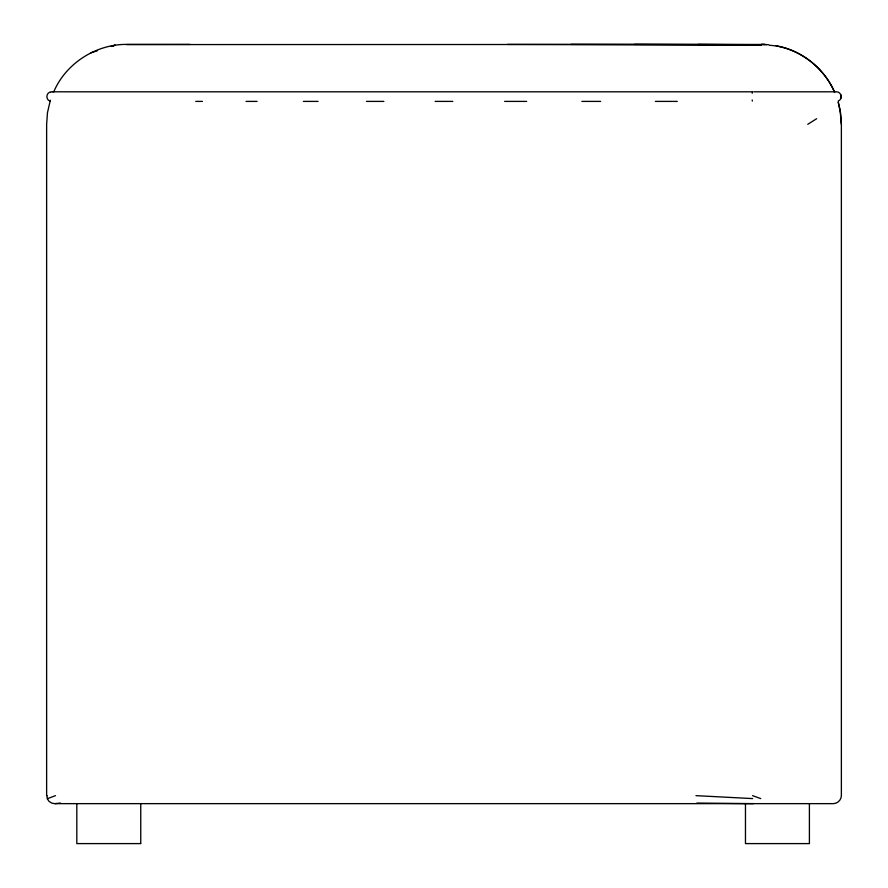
<?xml version="1.0" encoding="UTF-8"?>
<svg xmlns="http://www.w3.org/2000/svg" width="888" height="888" viewBox="0 0 888 888"><rect width="100%" height="100%" fill="white"/><g stroke="black" fill="none" stroke-linecap="round" stroke-linejoin="round"><path stroke-width="1.33" d="M46.631 795.648L46.631 124.32L47.475 112.698L50.35 100.222M753.801 91.808L836.407 91.808C841.48 91.664 843.056 99.323 838.172 101.066M752.192 93.218L752.569 91.808M840.869 98.368L840.869 94.838L841.202 96.603M53.702 91.952C65.701 63.492 95.749 44.222 126.551 44.4L190.032 44.4M49.817 92.141C45.921 93.606 45.921 99.6 49.817 101.066M807.758 124.32L816.638 118.715M47.675 798.59L55.511 795.648M90.82 52.825L97.203 50.827M50.283 92.141L52.214 91.808M55.067 803.64L60.484 803.074M126.551 44.578L764.712 44.467M52.403 91.808L751.803 91.808M195.737 101.398L202.442 101.398M246.054 101.398L257.087 101.398M303.363 101.398L318.082 101.398M366.444 101.398L383.894 101.398M435.142 101.398L452.791 101.398M504.628 101.398L526.662 101.398M581.862 101.398L600.654 101.398M655.333 101.398L677.278 101.398M140.615 843.6L76.812 843.6L76.812 803.64M570.984 44.4L761.449 44.722L697.957 44.4M507.492 44.4L761.449 44.722L634.465 44.4M696.869 803.074L753.457 803.64M766.71 44.578L761.449 44.4L768.631 44.722M695.948 795.648L752.635 798.59M769.385 45.277C797.702 46.875 823.631 66.6 834.653 92.474M776.179 45.765C801.42 50.361 823.764 67.932 834.254 91.342M752.569 795.648L760.739 798.59M838.239 102.153L840.592 113.176L841.369 124.32L841.369 795.648C841.291 799.933 837.662 803.562 833.377 803.64L54.623 803.64L51.682 803.074L48.973 801.298L47.186 798.59L47.12 795.648M838.283 102.331L840.037 109.779L841.369 124.32M752.192 99.989L752.369 101.066M809.401 803.64L809.401 843.6L745.465 843.6L745.465 803.64M140.748 803.64L140.748 843.6M115.074 45.233L111.211 46.442L115.074 45.233"/></g></svg>
